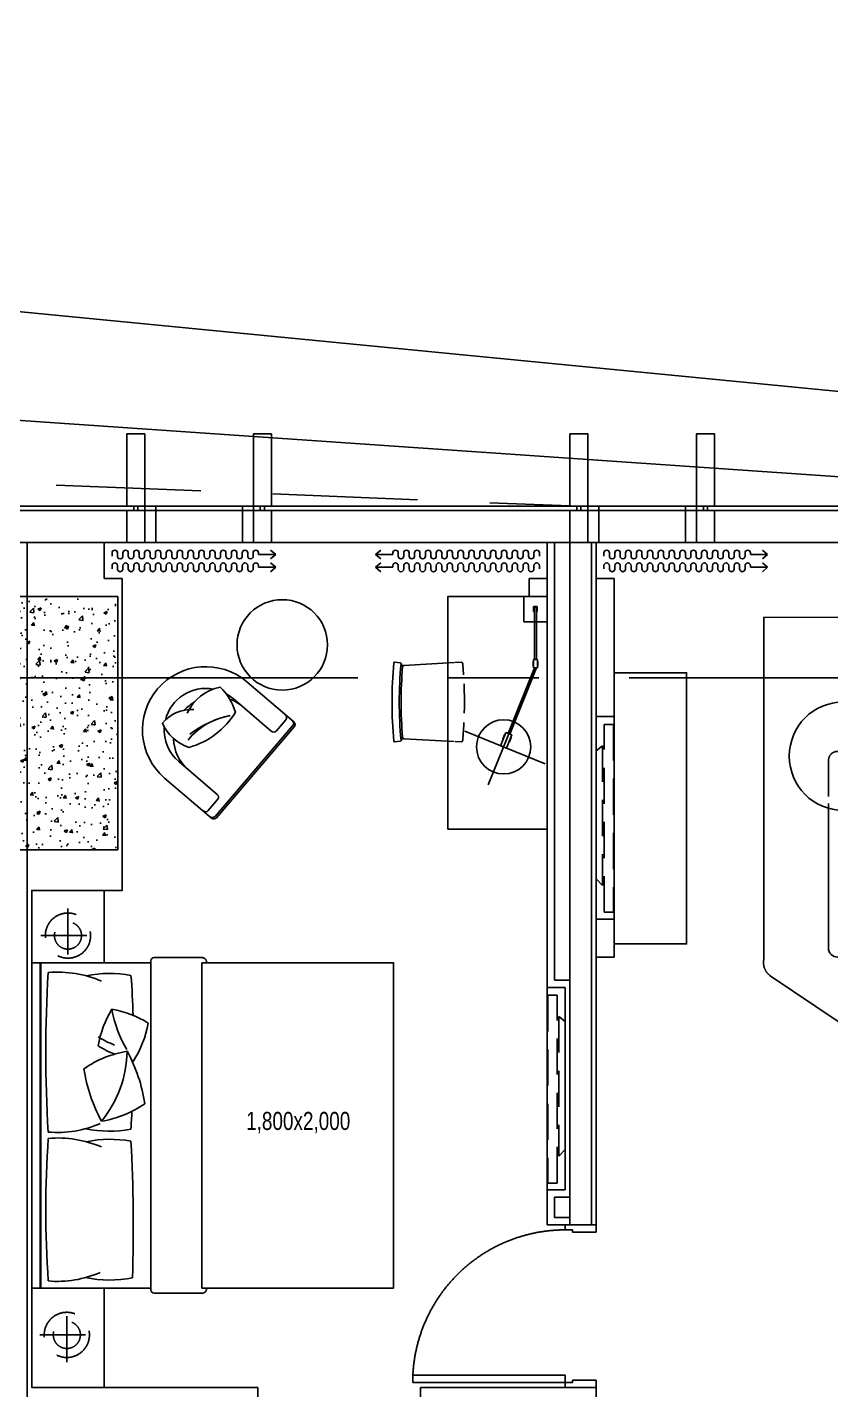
# Model space of a CAD drawing. Header units: millimetres. Extents: x 10000 to 302800, y 6800 to 229018.
# Drawn here: x 209878 to 214321, y 44740 to 52278 of the extents above; entities that cross this region are included whole.
import ezdxf
from ezdxf.enums import TextEntityAlignment as Align

# ---------------------------------------------------------------- set-up
doc = ezdxf.new("R2010")
doc.units = ezdxf.units.MM
doc.header["$LTSCALE"] = 400
doc.header["$MEASUREMENT"] = 0
for name, pattern in [('X-EXT_9F$0$DASHED', [3, 2, -1]), ('X-GRID_5~ROOF$0$CENTER2', [1.125, 0.75, -0.125, 0.125, -0.125]), ('X-ROOM TYPE-SR-1.3+1.7Bay$0$CONTINOUS', [0]), ('X-ROOM TYPE-SR-1.3+1.7Bay$0$DASHDOT', [1, 0.5, -0.25, 0, -0.25]), ('X-ROOM TYPE-SR-1.3+1.7Bay$0$HIDDEN', [0.375, 0.25, -0.125]), ('X-ROOM TYPE-SR-1.3+1.7Bay$0$X-ROOM TYPE-SR-1.3+1.7Bay$0$HIDDEN2', [4.7625, 3.175, -1.5875]), ('X-ROOM TYPE-SR-1.3+1.7Bay$0$X-ROOM TYPE-SR-2bay_1$0$PHANTOM2', [1.25, 0.625, -0.125, 0.125, -0.125, 0.125, -0.125]), ('X-ROOM TYPE-SR-1.3+1.7Bay$0$X-ROOM TYPE-SR-3Bay$0$X-ROOM TYPE-SR-3Bay$0$HIDDEN2', [4.7625, 3.175, -1.5875])]:
    doc.linetypes.add(name, pattern=pattern)
doc.layers.get('0').update_dxf_attribs({"linetype": 'CONTINUOUS'})
for name, color, linetype in [('A-TXT1', 3, 'CONTINUOUS'), ('X-COL-9F$0$A-COL', 2, 'CONTINUOUS'), ('X-COL-9F$0$A-HAT', 252, 'CONTINUOUS'), ('X-EXT_9F$0$A-ELE3', 4, 'CONTINUOUS'), ('X-EXT_9F$0$A-ELES', 252, 'CONTINUOUS'), ('X-EXT_9F$0$A-OVHD', 7, 'X-EXT_9F$0$DASHED'), ('X-EXT_9F$0$A-WIN', 6, 'CONTINUOUS'), ('X-frame Hotel 9~19F$0$A-WINF', 4, 'CONTINUOUS'), ('X-GRID_5~ROOF$0$A-CEN1', 1, 'X-GRID_5~ROOF$0$CENTER2'), ('X-ROOM TYPE-SR-1.3+1.7Bay$0$.WA_Built-in_Lower', 252, 'CONTINUOUS'), ('X-ROOM TYPE-SR-1.3+1.7Bay$0$.WA_Curtain', 252, 'CONTINUOUS'), ('X-ROOM TYPE-SR-1.3+1.7Bay$0$.WA_Door Swing', 252, 'CONTINUOUS'), ('X-ROOM TYPE-SR-1.3+1.7Bay$0$.WA_FP_Furn', 252, 'X-ROOM TYPE-SR-1.3+1.7Bay$0$CONTINOUS'), ('X-ROOM TYPE-SR-1.3+1.7Bay$0$.WA_Furn', 252, 'CONTINUOUS'), ('X-ROOM TYPE-SR-1.3+1.7Bay$0$.WA_Furn hidden', 252, 'CONTINUOUS'), ('X-ROOM TYPE-SR-1.3+1.7Bay$0$.WA_Wall-Fin', 252, 'CONTINUOUS'), ('X-ROOM TYPE-SR-1.3+1.7Bay$0$.WA_Wall-Finish', 252, 'CONTINUOUS'), ('X-ROOM TYPE-SR-1.3+1.7Bay$0$A-WALD', 7, 'CONTINUOUS'), ('X-ROOM TYPE-SR-1.3+1.7Bay$0$WA_Furn', 252, 'CONTINUOUS'), ('X-ROOM TYPE-SR-1.3+1.7Bay$0$X-ROOM TYPE-SR-1.3+1.7Bay$0$ID_FP-FURN LOOSE', 252, 'CONTINUOUS'), ('X-ROOM TYPE-SR-1.3+1.7Bay$0$X-ROOM TYPE-SR-2bay_1$0$__Door-bomba', 252, 'CONTINUOUS'), ('X-ROOM TYPE-SR-1.3+1.7Bay$0$X-ROOM TYPE-SR-3Bay$0$ID_FP-FURN LOOSE', 252, 'CONTINUOUS')]:
    doc.layers.add(name, color=color, linetype=linetype)
doc.styles.add('X-ROOM TYPE-SR-1.3+1.7Bay$0$Hrtext', font='', dxfattribs={"width": 0.8})
doc.styles.get('X-ROOM TYPE-SR-1.3+1.7Bay$0$Hrtext').set_extended_font_data('Dotum')

# ---------------------------------------------------------------- blocks, each defined once
blk = doc.blocks.new('X-COL-9F$0$1200X1400_4~10F_C4A')
at = {"layer": 'X-COL-9F$0$A-HAT'}
h = blk.add_hatch(dxfattribs=at)
h.set_pattern_fill('AR-CONC', color=256)
h.set_pattern_definition([(50, (-225798.82, -65921.2), (182.18467, -15.93909), [19.05, -209.55]), (355, (-225798.82, -65921.2), (-35.24283, 191.05664), [15.24, -167.64]), (100.451, (-225783.63, -65922.53), (146.9425, 175.11669), [16.19, -178.09]), (46.1842, (-225798.82, -65870.4), (271.07904, -42.04233), [28.575, -314.325]), (96.6356, (-225776.23, -65873.9), (237.40423, 247.42556), [24.285, -267.135]), (351.184, (-225798.82, -65870.4), (237.4046, 247.42512), [22.86, -251.46]), (21, (-225773.42, -65883.1), (151.61488, -102.26552), [19.05, -209.55]), (326, (-225773.42, -65883.1), (61.80203, 184.18797), [15.24, -167.64]), (71.4514, (-225760.78, -65891.63), (213.41649, 81.92286), [16.19, -178.09]), (37.5, (-225798.817, -65921.206), (3.088603, 84.555039), [0, -165.608, 0, -170.18, 0, -168.275]), (7.5, (-225798.82, -65921.21), (66.819663, 100.180575), [0, -97.028, 0, -161.798, 0, -64.135]), (327.5, (-225855.46, -65921.206), (135.590595, -5.728744), [0, -63.5, 0, -198.12, 0, -262.89]), (317.5, (-225880.86, -65921.21), (148.12918, 25.42649), [0, -82.55, 0, -131.572, 0, -186.69])])
h.paths.add_polyline_path([(600, 1600), (-600, 1600), (-600, 200), (600, 200)])
at = {"layer": 'X-COL-9F$0$A-COL'}
blk.add_lwpolyline([(-600, 200), (600, 200), (600, 1600), (-600, 1600)], close=True, dxfattribs=at)
blk = doc.blocks.new('X-COL-9F')
at = {"layer": 'X-COL-9F$0$A-COL'}
blk.add_blockref('X-COL-9F$0$1200X1400_4~10F_C4A', (204998.8, 65921.2), dxfattribs=at)
blk = doc.blocks.new('X-frame Hotel 9~19F$0$frame_hotel(24Tglass)')
at = {"layer": 'X-frame Hotel 9~19F$0$A-WINF'}
for p, q in [((-50, 250), (50, 250)), ((-50, 74), (-50, 250)), ((50, 250), (50, 74)), ((-50, 74), (50, 74)), ((-11.5, 74), (-11.5, 50)), ((-11.5, 50), (11.5, 50)), ((11.5, 50), (11.5, 74))]:
    blk.add_line(p, q, dxfattribs=at)
blk = doc.blocks.new('X-frame Hotel 9~19F$0$operable window')
for p, q in [((600, 200), (0, 200)), ((0, 200), (0, 0)), ((60, 200), (60, 0)), ((540, 0), (540, 200)), ((600, 0), (600, 200)), ((0, 0), (600, 0))]:
    blk.add_line(p, q)
blk = doc.blocks.new('X-frame Hotel 9~19F')
at = {"layer": 'X-frame Hotel 9~19F$0$A-WINF'}
for points in [[(205648.8, 68021.2), (205748.8, 68021.2), (205748.8, 68421.2), (205648.8, 68421.2)], [(208098.8, 68021.2), (208198.8, 68021.2), (208198.8, 68421.2), (208098.8, 68421.2)]]:
    blk.add_lwpolyline(points, close=True, dxfattribs=at)
at = {"layer": 'X-frame Hotel 9~19F$0$A-WINF', "color": 31, "true_color": 0xfecc66}
for points in [[(206348.8, 68021.2), (206448.8, 68021.2), (206448.8, 68421.2), (206348.8, 68421.2)], [(208798.8, 68021.2), (208898.8, 68021.2), (208898.8, 68421.2), (208798.8, 68421.2)]]:
    blk.add_lwpolyline(points, close=True, dxfattribs=at)
at = {"rotation": 180}
for p in [(205698.8, 68071.2), (206398.8, 68071.2), (208148.8, 68071.2), (208848.8, 68071.2)]:
    blk.add_blockref('X-frame Hotel 9~19F$0$frame_hotel(24Tglass)', p, dxfattribs=at)
at = {"layer": 'X-frame Hotel 9~19F$0$A-WINF'}
blk.add_blockref('X-frame Hotel 9~19F$0$operable window', (205748.8, 67821.2), dxfattribs=at)
at = {"layer": 'X-frame Hotel 9~19F$0$A-WINF', "xscale": -1}
blk.add_blockref('X-frame Hotel 9~19F$0$operable window', (208798.8, 67821.2), dxfattribs=at)
blk = doc.blocks.new('X-EXT_9F')
at = {"layer": 'X-EXT_9F$0$A-ELE3', "ltscale": 10}
blk.add_lwpolyline([(195248.8, 36521.2), (195248.8, 35721.2), (174648.8, 35721.2, -0.414214), (172348.8, 38021.2), (172348.8, 67371.2, -0.414214), (174648.8, 69671.2), (187998.8, 69671.2), (211948.8, 68021.2)], format="xyb", dxfattribs=at)
at = {"layer": 'X-EXT_9F$0$A-ELES'}
blk.add_lwpolyline([(195248.8, 36521.2), (195248.8, 35721.2), (174148.8, 35721.2, -0.414214), (171848.8, 38021.2), (171848.8, 67909.2, -0.056784), (171907.8, 68426.5), (172014.4, 68888.6, -0.349216), (174255.5, 70671.2), (188898.8, 70671.2), (216098.8, 68021.2)], format="xyb", dxfattribs=at)
at = {"layer": 'X-EXT_9F$0$A-ELES', "ltscale": 10}
blk.add_lwpolyline([(175648.8, 36721.2), (234348.8, 36721.2, 0.414214), (236148.8, 38521.2), (236148.8, 66021.2, 0.414214), (234348.8, 67821.2), (175648.8, 67821.2, 0.414214), (173848.8, 66021.2), (173848.8, 38521.2, 0.414214)], format="xyb", close=True, dxfattribs=at)
at = {"layer": 'X-EXT_9F$0$A-OVHD', "flags": 128}
blk.add_lwpolyline([(175048.8, 35721.2, -0.414214), (172748.8, 38021.2), (172748.8, 66571.2, -0.414214), (175048.8, 68871.2), (187148.8, 68871.2), (208148.8, 68021.2)], format="xyb", dxfattribs=at)
at = {"layer": 'X-EXT_9F$0$A-WIN', "ltscale": 10}
for points in [[(175648.8, 36521.2), (234348.8, 36521.2, 0.414214), (236348.8, 38521.2), (236348.8, 66021.2, 0.414214), (234348.8, 68021.2), (175648.8, 68021.2, 0.414214), (173648.8, 66021.2), (173648.8, 38521.2, 0.414214)], [(175648.8, 36545.2), (234348.8, 36545.2, 0.414214), (236324.8, 38521.2), (236324.8, 66021.2, 0.414214), (234348.8, 67997.2), (175648.8, 67997.2, 0.414214), (173672.8, 66021.2), (173672.8, 38521.2, 0.414214)]]:
    blk.add_lwpolyline(points, format="xyb", close=True, dxfattribs=at)
blk.add_blockref('X-frame Hotel 9~19F', (0, 0))
blk = doc.blocks.new('X-GRID_5~ROOF')
at = {"layer": 'X-GRID_5~ROOF$0$A-CEN1', "ltscale": 10}
blk.add_lwpolyline([(251927.3, 67071.2), (158516.9, 67071.2)], dxfattribs=at)
blk = doc.blocks.new('X-ROOM TYPE-SR-1.3+1.7Bay$0$A$C07D34A31')
at = {"layer": 'X-ROOM TYPE-SR-1.3+1.7Bay$0$.WA_Furn'}
for p, q in [((0, 387.3), (3.3, 354.1)), ((440, 387.3), (436.7, 354.1)), ((2.2, 57.3), (17.3, 335.6)), ((437.9, 56.9), (422.7, 335.6))]:
    blk.add_line(p, q, dxfattribs=at)
at = {"layer": 'X-ROOM TYPE-SR-1.3+1.7Bay$0$.WA_Furn', "linetype": 'X-ROOM TYPE-SR-1.3+1.7Bay$0$HIDDEN'}
for p, q in [((0, 17.4), (1.8, 50.2)), ((440, 17.4), (438.1, 52.8))]:
    blk.add_line(p, q, dxfattribs=at)
at = {"layer": 'X-ROOM TYPE-SR-1.3+1.7Bay$0$.WA_Furn'}
for centre, radius, start, end in [((3.2, 387.1), 3.23, 98.30308, 176.25735), ((220, -2025), 2425, 90, 95.13966), ((220, -2025), 2425, 84.86034, 90), ((436.8, 387.1), 3.23, 3.74265, 81.69692), ((7.2, 354.5), 4, 185.23549, 275.10924), ((55.2, 434.5), 97.2, 238.72186, 252.06227), ((220, -2025), 2385, 90, 95.10924), ((26.1, 332.9), 9.17, 95.25923, 163.19124), ((220, -2035), 2385, 90, 94.68457), ((220, -2025), 2385, 84.89076, 90), ((220, -2035), 2385, 85.31543, 90), ((384.8, 434.5), 97.2, 287.93773, 301.27814), ((413.9, 332.9), 9.17, 16.80876, 84.74077), ((432.8, 354.5), 4, 264.89076, 354.76451)]:
    blk.add_arc(centre, radius, start, end, dxfattribs=at)
at = {"layer": 'X-ROOM TYPE-SR-1.3+1.7Bay$0$.WA_Furn', "linetype": 'X-ROOM TYPE-SR-1.3+1.7Bay$0$HIDDEN'}
for centre, radius, start, end in [((9.4, 18.7), 9.51, 187.97976, 260.47923), ((220, 2425), 2425, 264.98106, 270), ((220, 2425), 2425, 270, 275.01894), ((430.6, 18.7), 9.51, 279.52077, 352.02024)]:
    blk.add_arc(centre, radius, start, end, dxfattribs=at)
blk = doc.blocks.new('X-ROOM TYPE-SR-1.3+1.7Bay$0$LAMP')
at = {"layer": 'X-ROOM TYPE-SR-1.3+1.7Bay$0$.WA_Furn', "color": 8}
for p, q in [((72609.2, 26538.3), (72749.2, 26538.3)), ((72609.2, 26408.3), (72609.2, 26538.3)), ((72749.2, 26538.3), (72749.2, 26408.3)), ((72662.8, 26463.2), (72662.8, 26483.4)), ((72662.8, 26483.4), (72691.4, 26483.4)), ((72691.4, 26463.2), (72662.8, 26463.2)), ((72956.8, 26479.4), (72666.8, 26479.4)), ((72666.8, 26479.4), (72666.8, 26467.2)), ((72666.8, 26467.2), (72956.8, 26467.2)), ((72691.4, 26483.4), (72691.4, 26479.4)), ((72691.4, 26467.2), (72691.4, 26463.2)), ((72956.8, 26484.4), (72956.8, 26462.2)), ((73003.6, 26484.4), (72956.8, 26484.4)), ((72956.8, 26467.2), (72956.8, 26479.4)), ((72956.8, 26462.2), (73003.6, 26462.2)), ((72967.6, 26484.4), (72967.6, 26486.8)), ((72967.6, 26486.8), (72992.9, 26486.8)), ((72992.9, 26484.4), (72967.6, 26484.4)), ((72992.9, 26462.2), (72967.6, 26462.2)), ((72967.6, 26462.2), (72967.6, 26459.8)), ((72967.6, 26459.8), (72992.9, 26459.8)), ((72992.9, 26486.8), (72992.9, 26484.4)), ((72992.9, 26459.8), (72992.9, 26462.2)), ((73006.1, 26477.8), (73002.3, 26468.6)), ((73002.3, 26468.6), (73365.9, 26321.6)), ((73003.6, 26462.2), (73003.6, 26484.4)), ((73369.7, 26330.8), (73006.1, 26477.8)), ((73353.6, 26082.9), (73533.2, 26526.9)), ((72749.2, 26408.3), (72609.2, 26408.3)), ((73651.1, 26211.6), (73251, 26373.4)), ((73374.4, 26342.4), (73361.3, 26309.9)), ((73361.3, 26309.9), (73433.6, 26280.7)), ((73446.7, 26313.1), (73374.4, 26342.4)), ((73387.7, 26337), (73388.6, 26339.2)), ((73411.2, 26327.5), (73387.7, 26337)), ((73388.6, 26339.2), (73412.1, 26329.7)), ((73412.1, 26329.7), (73411.2, 26327.5)), ((73433.6, 26280.7), (73446.7, 26313.1)), ((73374.6, 26304.6), (73373.7, 26302.3)), ((73373.7, 26302.3), (73397.2, 26292.8)), ((73398.1, 26295.1), (73374.6, 26304.6)), ((73397.2, 26292.8), (73398.1, 26295.1))]:
    blk.add_line(p, q, dxfattribs=at)
blk.add_circle((73440.2, 26296.9), 150, dxfattribs=at)
blk = doc.blocks.new('X-ROOM TYPE-SR-1.3+1.7Bay$0$窗帘')
for p, q in [((530.1, 61.9), (501.5, 86.5)), ((-375, 52.9), (-375, 70.9)), ((-375, -18), (-375, 0)), ((-345, 52.9), (-345, 70.9)), ((-345, -18), (-345, 0)), ((-315, 52.9), (-315, 70.9)), ((-315, -18), (-315, 0)), ((-285, 52.9), (-285, 70.9)), ((-285, -18), (-285, 0)), ((-255, 52.9), (-255, 70.9)), ((-255, -18), (-255, 0)), ((-225, 52.9), (-225, 70.9)), ((-225, -18), (-225, 0)), ((-195, 52.9), (-195, 70.9)), ((-195, -18), (-195, 0)), ((-165, 52.9), (-165, 70.9)), ((-165, -18), (-165, 0)), ((-135, 52.9), (-135, 70.9)), ((-135, -18), (-135, 0)), ((-105, 52.9), (-105, 70.9)), ((-105, -18), (-105, 0)), ((-75, 52.9), (-75, 70.9)), ((-75, -18), (-75, 0)), ((-45, 52.9), (-45, 70.9)), ((-45, -18), (-45, 0)), ((-15, 52.9), (-15, 70.9)), ((-15, -18), (-15, 0)), ((15, 52.9), (15, 70.9)), ((15, -18), (15, 0)), ((45, 52.9), (45, 70.9)), ((45, -18), (45, 0)), ((75, 52.9), (75, 70.9)), ((75, -18), (75, 0)), ((105, 52.9), (105, 70.9)), ((105, -18), (105, 0)), ((135, 52.9), (135, 70.9)), ((135, -18), (135, 0)), ((165, 52.9), (165, 70.9)), ((165, -18), (165, 0)), ((195, 52.9), (195, 70.9)), ((195, -18), (195, 0)), ((225, 52.9), (225, 70.9)), ((225, -18), (225, 0)), ((255, 52.9), (255, 70.9)), ((255, -18), (255, 0)), ((285, 52.9), (285, 70.9)), ((285, -18), (285, 0)), ((315, 52.9), (315, 70.9)), ((315, -18), (315, 0)), ((345, 52.9), (345, 70.9)), ((345, -18), (345, 0)), ((375, 52.9), (375, 70.9)), ((375, -18), (375, 0)), ((405, 52.9), (405, 70.9)), ((405, -18), (405, 0)), ((435, 61.9), (435, 70.9)), ((435, 61.9), (530.1, 61.9)), ((435, -9), (435, 0)), ((530.1, 61.9), (501.5, 37.2)), ((530.1, -9), (501.5, 15.7)), ((435, -9), (530.1, -9)), ((530.1, -9), (501.5, -33.7))]:
    blk.add_line(p, q)
for centre, start, end in [((-360, 70.9), 0, 180), ((-300, 70.9), 0, 180), ((-240, 70.9), 0, 180), ((-180, 70.9), 0, 180), ((-120, 70.9), 0, 180), ((-60, 70.9), 0, 180), ((0, 70.9), 0, 180), ((60, 70.9), 0, 180), ((120, 70.9), 0, 180), ((180, 70.9), 0, 180), ((240, 70.9), 0, 180), ((300, 70.9), 0, 180), ((360, 70.9), 0, 180), ((420, 70.9), 0, 180), ((-360, 0), 0, 180), ((-330, 52.9), 180, 0), ((-300, 0), 0, 180), ((-270, 52.9), 180, 0), ((-240, 0), 0, 180), ((-210, 52.9), 180, 0), ((-180, 0), 0, 180), ((-150, 52.9), 180, 0), ((-120, 0), 0, 180), ((-90, 52.9), 180, 0), ((-60, 0), 0, 180), ((-30, 52.9), 180, 0), ((0, 0), 0, 180), ((30, 52.9), 180, 0), ((60, 0), 0, 180), ((90, 52.9), 180, 0), ((120, 0), 0, 180), ((150, 52.9), 180, 0), ((180, 0), 0, 180), ((210, 52.9), 180, 0), ((240, 0), 0, 180), ((270, 52.9), 180, 0), ((300, 0), 0, 180), ((330, 52.9), 180, 0), ((360, 0), 0, 180), ((390, 52.9), 180, 0), ((420, 0), 0, 180), ((-330, -18), 180, 0), ((-270, -18), 180, 0), ((-210, -18), 180, 0), ((-150, -18), 180, 0), ((-90, -18), 180, 0), ((-30, -18), 180, 0), ((30, -18), 180, 0), ((90, -18), 180, 0), ((150, -18), 180, 0), ((210, -18), 180, 0), ((270, -18), 180, 0), ((330, -18), 180, 0), ((390, -18), 180, 0)]:
    blk.add_arc(centre, 15, start, end)
blk = doc.blocks.new('X-ROOM TYPE-SR-1.3+1.7Bay$0$DOOR-900')
at = {"color": 8, "linetype": 'X-ROOM TYPE-SR-1.3+1.7Bay$0$X-ROOM TYPE-SR-2bay_1$0$PHANTOM2', "ltscale": 200}
blk.add_arc((-28, -85), 844, 180, 270, dxfattribs=at)
at = {"layer": 'X-ROOM TYPE-SR-1.3+1.7Bay$0$X-ROOM TYPE-SR-2bay_1$0$__Door-bomba'}
for points in [[(-900, 85), (-860, 85), (-860, -45), (-872, -45), (-872, -85), (-900, -85)], [(0, 85), (-40, 85), (-40, -45), (-28, -45), (-28, -85), (0, -85)], [(-28, -85), (-28, -929), (-68, -929), (-68, -85)]]:
    blk.add_lwpolyline(points, close=True, dxfattribs=at)
blk = doc.blocks.new('X-ROOM TYPE-SR-1.3+1.7Bay')
at = {"layer": 'X-ROOM TYPE-SR-1.3+1.7Bay$0$.WA_FP_Furn'}
for p, q in [((206313, 67049.9), (206572.2, 66828.6)), ((206235.1, 66958.7), (206448, 66776.8)), ((206566.2, 66807.4), (206137.5, 66305.5)), ((206574.4, 66800.4), (206145.7, 66298.5)), ((206528.2, 66839.8), (206476.2, 66779)), ((206149.2, 66427), (205936.3, 66608.9)), ((206117.5, 66296.3), (205858.4, 66517.6)), ((206151.5, 66398.8), (206099.5, 66338))]:
    blk.add_line(p, q, dxfattribs=at)
at = {"layer": 'X-ROOM TYPE-SR-1.3+1.7Bay$0$.WA_FP_Furn', "linetype": 'X-ROOM TYPE-SR-1.3+1.7Bay$0$HIDDEN', "ltscale": 2}
blk.add_line((209528.8, 66615), (209528.8, 66342.4), dxfattribs=at)
at = {"layer": 'X-ROOM TYPE-SR-1.3+1.7Bay$0$.WA_FP_Furn', "ltscale": 0.2}
for p, q in [((205782.3, 65506.1), (205782.3, 63686.4)), ((205800.6, 65524.4), (206063.5, 65524.4)), ((206063.5, 65496.2), (206063.5, 63696.2)), ((205800.6, 63668.1), (206063.5, 63668.1))]:
    blk.add_line(p, q, dxfattribs=at)
at = {"layer": 'X-ROOM TYPE-SR-1.3+1.7Bay$0$.WA_FP_Furn', "linetype": 'X-ROOM TYPE-SR-1.3+1.7Bay$0$DASHDOT', "ltscale": 300}
blk.add_line((207973.8, 65359.5), (207973.8, 64239.5), dxfattribs=at)
for points in [[(209170.9, 67407), (209170.9, 65511.8)], [(210276.2, 67404.9), (209170.9, 67407), (209170.9, 67407)]]:
    blk.add_lwpolyline(points, dxfattribs=at)
at = {"layer": 'X-ROOM TYPE-SR-1.3+1.7Bay$0$.WA_FP_Furn', "ltscale": 300}
blk.add_lwpolyline([(208343.8, 67100.4), (208743.8, 67100.4), (208743.8, 65600.4), (208343.8, 65600.4)], dxfattribs=at)
at = {"layer": 'X-ROOM TYPE-SR-1.3+1.7Bay$0$.WA_FP_Furn'}
blk.add_lwpolyline([(205982, 66876.4, -0.232884), (206165.3, 67020.6, -0.135002), (206249.5, 66881.3, -0.190823), (205993.3, 66687.2, -0.215879), (205846.1, 66820.6, -0.243587), (206019.5, 66896.4, 4.263709)], format="xyb", dxfattribs=at)
at = {"layer": 'X-ROOM TYPE-SR-1.3+1.7Bay$0$.WA_FP_Furn', "linetype": 'X-ROOM TYPE-SR-1.3+1.7Bay$0$HIDDEN', "ltscale": 2}
blk.add_lwpolyline([(209615.2, 66665), (209578.8, 66665, 0.414214), (209528.8, 66615)], format="xyb", dxfattribs=at)
at = {"layer": 'X-ROOM TYPE-SR-1.3+1.7Bay$0$.WA_FP_Furn', "ltscale": 200}
blk.add_lwpolyline([(209528.8, 66377.6), (209528.8, 65577, 0.414214), (209578.8, 65527), (210317, 65527)], format="xyb", dxfattribs=at)
at = {"layer": 'X-ROOM TYPE-SR-1.3+1.7Bay$0$.WA_FP_Furn', "ltscale": 0.2}
for points in [[(205123.8, 65496.2), (205123.8, 65896.2), (205523.8, 65896.2), (205523.8, 65496.2)], [(205170.7, 63696.2), (205170.7, 65496.2), (205123.8, 65496.2), (205123.8, 63696.2)], [(205523.8, 63146.2), (205123.8, 63146.2), (205123.8, 63696.2), (205523.8, 63696.2)]]:
    blk.add_lwpolyline(points, close=True, dxfattribs=at)
at = {"layer": 'X-ROOM TYPE-SR-1.3+1.7Bay$0$.WA_FP_Furn', "linetype": 'X-ROOM TYPE-SR-1.3+1.7Bay$0$DASHDOT', "ltscale": 300}
blk.add_lwpolyline([(209170.9, 65511.8, 0.292101), (209207, 65424.4), (209842.7, 64994.2, 0.149832), (209887.6, 64980.4), (211854.4, 64980.4), (211854.4, 65074.1)], format="xyb", dxfattribs=at)
at = {"layer": 'X-ROOM TYPE-SR-1.3+1.7Bay$0$.WA_FP_Furn', "ltscale": 0.2}
for points in [[(205782.3, 63696.2), (205173, 63696.2), (205173, 65496.2), (205782.3, 65496.2)], [(206063.5, 65496.2), (207123.8, 65496.2), (207123.8, 63696.2), (206063.5, 63696.2)]]:
    blk.add_lwpolyline(points, dxfattribs=at)
at = {"layer": 'X-ROOM TYPE-SR-1.3+1.7Bay$0$.WA_FP_Furn'}
blk.add_circle((206508.7, 67254.5), 250, dxfattribs=at)
for centre, radius, start, end in [((206085.7, 66783.8), 350, 49.49658, 229.49658), ((206085.7, 66783.8), 230, 79.35897, 166.29301), ((206138, 66739.1), 230, 119.83905, 137.96266), ((206085.7, 66783.8), 230, 49.49658, 60.90084), ((206138, 66739.1), 230, 49.49658, 69.67895), ((206277.8, 66495.4), 371.3, 98.90238, 141.17577), ((206338.2, 66322.1), 554.2, 102.38951, 127.81577), ((206513, 66852.8), 20, 319.49658, 49.49658), ((206085.7, 66783.8), 230, 175.98124, 229.49658), ((206551, 66820.4), 20, 319.49658, 49.49658), ((206559.2, 66813.3), 20, 319.49658, 49.49658), ((206138, 66739.1), 230, 180.89069, 229.49658), ((206461, 66792), 20, 229.49658, 319.49658), ((206136.2, 66411.8), 20, 319.49658, 49.49658), ((206084.3, 66351), 20, 229.49658, 319.49658), ((206122.3, 66318.5), 20, 229.49658, 319.49658), ((206130.5, 66311.5), 20, 229.49658, 319.49658)]:
    blk.add_arc(centre, radius, start, end, dxfattribs=at)
at = {"layer": 'X-ROOM TYPE-SR-1.3+1.7Bay$0$.WA_FP_Furn', "ltscale": 0.2}
for centre, radius, start, end in [((205800.6, 65506.1), 18.2, 90, 180), ((212196, 65000.7), 6995.1, 176.38288, 183.61712), ((205266.2, 64824.1), 620, 66.93388, 94.74226), ((205555.5, 64801.7), 635.3, 79.42913, 101.75458), ((201770.5, 65107.5), 3914.6, 1.42012, 4.67057), ((206078.5, 64927.9), 598.3, 148.71761, 169.60653), ((206174, 65335.3), 614.5, 189.05962, 211.26821), ((205461.5, 64659.1), 589.1, 58.661, 79.66313), ((205179.3, 65270.1), 598.3, 327.66974, 349.60653), ((205796.4, 65589), 589.1, 238.661, 248.63618), ((205757.3, 64401.6), 614.4, 99.9751, 124.19487), ((205796.4, 65539), 589.1, 238.661, 248.63618), ((205011.1, 65019.9), 639.9, 321.18971, 358.81335), ((204891.5, 64589.7), 866.3, 8.37194, 28.77315), ((206269.1, 65035.9), 866.3, 188.37194, 208.77315), ((205403.3, 65224), 614.4, 279.9751, 304.19487), ((205403.3, 65224), 614.4, 279.9751, 304.19487), ((198084.1, 65019.4), 7601, 356.64854, 357.39574), ((198084.1, 65019.4), 7601, 356.64854, 357.39574), ((205265.3, 65149.8), 592.6, 265.1203, 293.56909), ((205265.3, 65149.8), 592.6, 265.1203, 293.56909), ((210790.6, 64130), 5589.6, 175.95344, 184.04656), ((205266.2, 63906.5), 620, 66.93388, 94.74226), ((205266.2, 63906.5), 620, 66.93388, 94.74226), ((205553.6, 65225.5), 661.2, 258.3841, 280.32592), ((205553.6, 65225.5), 661.2, 258.3841, 280.32592), ((205555.5, 63884.1), 635.3, 79.42913, 101.75458), ((205555.5, 63884.1), 635.3, 79.42913, 101.75458), ((196813.1, 64028.6), 8872, 358.21882, 3.1018), ((205265.3, 64325.9), 592.6, 265.1203, 293.56909), ((205553.6, 64401.7), 661.2, 258.3841, 281.09435), ((206064.7, 63693.9), 25.8, 267.32526, 5.29964), ((205800.6, 63686.4), 18.2, 179.99716, 270)]:
    blk.add_arc(centre, radius, start, end, dxfattribs=at)
at = {"layer": 'X-ROOM TYPE-SR-1.3+1.7Bay$0$.WA_Furn', "ltscale": 2}
blk.add_line((207423.8, 66234.5), (207973.8, 66234.5), dxfattribs=at)
blk.add_lwpolyline([(207423.8, 66234.5), (207423.8, 67521.2), (207973.8, 67521.2), (207973.8, 66234.5)], dxfattribs=at)
at = {"layer": 'X-ROOM TYPE-SR-1.3+1.7Bay$0$.WA_Furn'}
blk.add_circle((209611.9, 66638.8), 300, dxfattribs=at)
at = {"layer": 'X-ROOM TYPE-SR-1.3+1.7Bay$0$.WA_Furn hidden', "linetype": 'X-ROOM TYPE-SR-1.3+1.7Bay$0$HIDDEN', "ltscale": 2, "elevation": 0}
for points in [[(208339.7, 65775.1), (208289.4, 65775.1), (208289.4, 66814.3), (208339.7, 66814.3)], [(208279.4, 65923.7), (208243.8, 65960.4), (208243.8, 66668.3), (208279.4, 66696.8)]]:
    blk.add_lwpolyline(points, close=True, dxfattribs=at)
at = {"layer": 'X-ROOM TYPE-SR-1.3+1.7Bay$0$.WA_Furn hidden', "linetype": 'X-ROOM TYPE-SR-1.3+1.7Bay$0$HIDDEN', "ltscale": 2}
for points in [[(207977.9, 64277), (208028.2, 64277), (208028.2, 65316.2), (207977.9, 65316.2)], [(208038.2, 64425.5), (208073.8, 64462.2), (208073.8, 65170.2), (208038.2, 65198.7)]]:
    blk.add_lwpolyline(points, close=True, dxfattribs=at)
at = {"layer": 'X-ROOM TYPE-SR-1.3+1.7Bay$0$.WA_Wall-Fin'}
for p, q in [((205523.9, 67621.2), (205523.9, 67821.2)), ((207973.8, 67821.2), (207973.8, 65359.5)), ((205523.9, 67621.2), (205623.9, 67621.2)), ((208243.8, 67621.2), (208343.8, 67621.2)), ((208343.8, 67621.2), (208343.8, 66857.7, 0)), ((208243.8, 66857.7, 0), (208343.8, 66857.7, 0)), ((208243.8, 66857.7, 0), (208243.8, 65737.7, 0)), ((208343.8, 66857.7, 0), (208343.8, 65737.7, 0)), ((208243.8, 65737.7, 0), (208343.8, 65737.7, 0)), ((208343.8, 65737.7, 0), (208343.8, 65527.7, 0)), ((208073.8, 65359.5), (207973.8, 65359.5)), ((208073.8, 65359.5), (208073.8, 64239.5)), ((207973.8, 64239.5), (207973.8, 64046.2)), ((208073.8, 64239.5), (207973.8, 64239.5))]:
    blk.add_line(p, q, dxfattribs=at)
at = {"layer": 'X-ROOM TYPE-SR-1.3+1.7Bay$0$.WA_Wall-Finish'}
for p, q in [((208013.8, 67821.2), (208013.8, 65399.5)), ((207973.8, 67621.2), (207873.8, 67621.2)), ((207873.8, 67521.2), (207873.8, 67621.2)), ((207973.8, 67521.2), (207873.8, 67521.2)), ((208243.8, 65527.7, 0), (208343.8, 65527.7, 0)), ((208343.8, 65527.7, 0), (208243.8, 65527.7, 0)), ((208098.8, 65399.5), (208013.8, 65399.5)), ((208013.8, 64199.5), (208013.8, 64086.2)), ((208098.8, 64199.5), (208013.8, 64199.5)), ((208013.8, 64086.2), (208098.8, 64086.2)), ((207973.8, 64046.2), (208243.8, 64046.2)), ((206373.8, 62811.2), (206373.8, 63146.2))]:
    blk.add_line(p, q, dxfattribs=at)
for points in [[(208243.8, 67821.2), (208243.8, 64046.2)], [(206373.8, 63146.2), (205123.8, 63146.2), (205123.8, 65896.2), (205623.9, 65896.2), (205623.9, 67621.2)], [(208073.8, 65359.5), (208073.8, 64239.5)], [(208073.8, 64046.2), (208073.8, 64046.2)]]:
    blk.add_lwpolyline(points, dxfattribs=at)
at = {"layer": 'X-ROOM TYPE-SR-1.3+1.7Bay$0$.WA_Wall-Finish', "elevation": 0}
blk.add_lwpolyline([(208243.8, 65737.7), (208243.8, 66857.7)], dxfattribs=at)
at = {"layer": 'X-ROOM TYPE-SR-1.3+1.7Bay$0$.WA_Wall-Finish', "ltscale": 2}
blk.add_lwpolyline([(207273.8, 63146.2), (208243.8, 63146.2), (208243.8, 61661.2), (207273.8, 61661.2), (207273.8, 61846.2), (208073.8, 61846.2), (208073.8, 62976.2), (207273.8, 62976.2), (207273.8, 63146.2)], dxfattribs=at)
at = {"layer": 'X-ROOM TYPE-SR-1.3+1.7Bay$0$A-WALD'}
for points in [[(205098.8, 67821.2), (205098.8, 58871.2), (208291, 58871.2)], [(208098.8, 67821.2), (208098.8, 64046.2)], [(208218.8, 64046.2), (208218.8, 67821.2)]]:
    blk.add_lwpolyline(points, dxfattribs=at)
at = {"layer": 'X-ROOM TYPE-SR-1.3+1.7Bay$0$X-ROOM TYPE-SR-1.3+1.7Bay$0$ID_FP-FURN LOOSE', "linetype": 'X-ROOM TYPE-SR-1.3+1.7Bay$0$X-ROOM TYPE-SR-1.3+1.7Bay$0$HIDDEN2', "ltscale": 0.2}
blk.add_arc((206064.7, 65498.6), 25.8, 354.70036, 92.67474, dxfattribs=at)
at = {"layer": 'X-ROOM TYPE-SR-1.3+1.7Bay$0$X-ROOM TYPE-SR-3Bay$0$ID_FP-FURN LOOSE', "linetype": 'X-ROOM TYPE-SR-1.3+1.7Bay$0$X-ROOM TYPE-SR-3Bay$0$X-ROOM TYPE-SR-3Bay$0$HIDDEN2', "ltscale": 0.2}
for p, q in [((205323.8, 65796.2), (205323.8, 65496.2)), ((205173.8, 65646.2), (205473.8, 65646.2)), ((205317.6, 63287.1), (205317.6, 63587.1)), ((205167.6, 63437.1), (205467.6, 63437.1))]:
    blk.add_line(p, q, dxfattribs=at)
for centre, radius in [((205323.8, 65646.2), 125), ((205323.8, 65646.2), 75), ((205317.6, 63437.1), 125), ((205317.6, 63437.1), 75)]:
    blk.add_circle(centre, radius, dxfattribs=at)
at = {"layer": 'X-ROOM TYPE-SR-1.3+1.7Bay$0$.WA_Curtain', "rotation": 2.457934184501253e-06}
for p in [(205942.5, 67692.4), (208662.4, 67692.4)]:
    blk.add_blockref('X-ROOM TYPE-SR-1.3+1.7Bay$0$窗帘', p, dxfattribs=at)
at = {"layer": 'X-ROOM TYPE-SR-1.3+1.7Bay$0$.WA_Curtain', "xscale": -1, "rotation": 359.9999975420657}
blk.add_blockref('X-ROOM TYPE-SR-1.3+1.7Bay$0$窗帘', (207555.2, 67692.4), dxfattribs=at)
at = {"layer": 'X-ROOM TYPE-SR-1.3+1.7Bay$0$.WA_Door Swing', "rotation": 270}
blk.add_blockref('X-ROOM TYPE-SR-1.3+1.7Bay$0$DOOR-900', (208158.8, 63146.2), dxfattribs=at)
at = {"layer": 'X-ROOM TYPE-SR-1.3+1.7Bay$0$.WA_Furn', "ltscale": 4, "rotation": 90}
blk.add_blockref('X-ROOM TYPE-SR-1.3+1.7Bay$0$A$C07D34A31', (207515.8, 66718.2), dxfattribs=at)
at = {"layer": 'X-ROOM TYPE-SR-1.3+1.7Bay$0$WA_Furn', "rotation": 270}
blk.add_blockref('X-ROOM TYPE-SR-1.3+1.7Bay$0$LAMP', (181435.5, 140130.4), dxfattribs=at)
at = {"layer": 'X-ROOM TYPE-SR-1.3+1.7Bay$0$.WA_Built-in_Lower', "ltscale": 2, "style": 'X-ROOM TYPE-SR-1.3+1.7Bay$0$Hrtext', "width": 0.8}
blk.add_text('1,800x2,000', height=100, dxfattribs=at).set_placement((206596.8, 64620.8), align=Align.MIDDLE_CENTER)
blk = doc.blocks.new('X-INT-HOTEL-9F~20F')
blk.add_blockref('X-ROOM TYPE-SR-1.3+1.7Bay', (0, 0))
blk = doc.blocks.new('X-BASE-9F')
for name in ['X-GRID_5~ROOF', 'X-EXT_9F', 'X-COL-9F']:
    blk.add_blockref(name, (0, 0))
blk.add_blockref('X-INT-HOTEL-9F~20F', (0, 0))

msp = doc.modelspace()

# ---------------------------------------------------------------- block references
at = {"layer": 'A-TXT1'}
msp.add_blockref('X-BASE-9F', (4779.3, -18393.7), dxfattribs=at)

doc.saveas('drawing.dxf')
